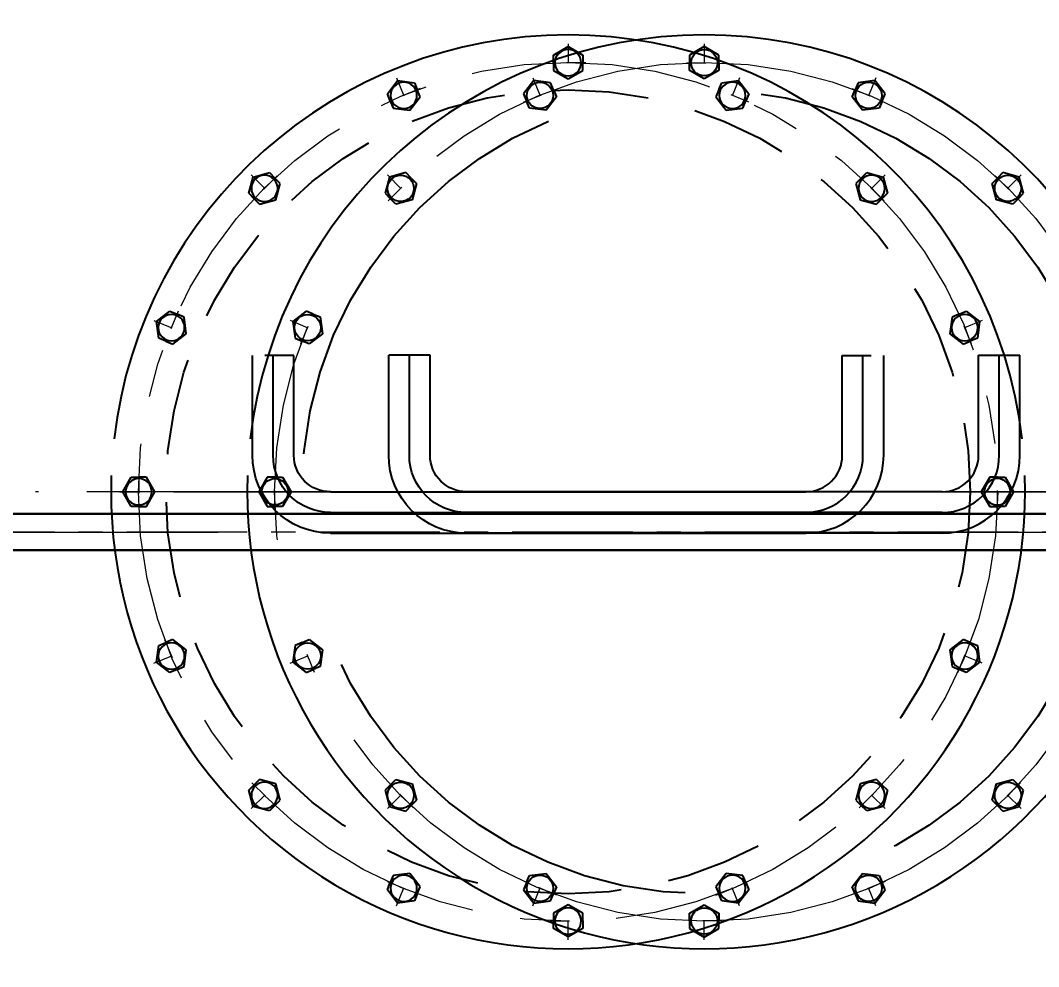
# Model space of a CAD drawing. Header units: millimetres. Extents: x -4 to 3776, y -4 to 4079.
# Drawn here: x 457.46 to 462.74, y 533.43 to 538.34 of the extents above; entities that cross this region are included whole.
import ezdxf
from ezdxf import colors
from ezdxf.entities.mleader import LeaderData, LeaderLine
from ezdxf.math import Vec2, Vec3

# ---------------------------------------------------------------- set-up
doc = ezdxf.new("R2010")
doc.units = ezdxf.units.MM
doc.linetypes.add('CENTER', pattern=[2, 1.25, -0.25, 0.25, -0.25])
doc.linetypes.add('DASHED', pattern=[0.75, 0.5, -0.25])
for name, color, linetype in [('1轮廓实线层', 7, 'Continuous'), ('4虚线层', 6, 'DASHED'), ('BK_kedu', 255, 'Continuous')]:
    doc.layers.add(name, color=color, linetype=linetype)
doc.layers.add('3中心线层', color=2, linetype='CENTER', lineweight=13)
doc.styles.get("Standard").update_dxf_attribs({"font": 'arial.ttf'})

# ---------------------------------------------------------------- blocks, each defined once
blk = doc.blocks.new('*U219')
at = {"layer": '1轮廓实线层'}
for p, q in [((-8.8, 0), (-4.18, 8)), ((-4.18, 8), (0, 8)), ((4.18, 8), (0, 8)), ((8.8, 0), (4.18, 8)), ((-4.18, -8), (-8.8, 0)), ((4.18, -8), (8.8, 0)), ((0, -8), (-4.18, -8)), ((0, -8), (4.18, -8))]:
    blk.add_line(p, q, dxfattribs=at)
blk.add_circle((0, 0), 7.2, dxfattribs=at)
at = {"layer": '3中心线层'}
for p, q in [((0, 9.73), (0, -10.46)), ((10.37, 0), (-10, 0))]:
    blk.add_line(p, q, dxfattribs=at)
blk = doc.blocks.new('fds')
at = {"color": 3, "linetype": 'Continuous'}
for p, q in [((-1187.199, -187.0013), (-1187.199, -186.8896)), ((-1187.1752, -187.0013), (-1187.1752, -186.8896)), ((-1187.1513, -187.0013), (-1187.1513, -186.8896)), ((-1186.5192, -187.0013), (-1186.5192, -186.8896)), ((-1186.4954, -187.0013), (-1186.4954, -186.8896)), ((-1186.4715, -187.0013), (-1186.4715, -186.8896)), ((-1186.5613, -187.0434), (-1187.1092, -187.0434)), ((-1185.906, -187.0687), (-1187.9352, -187.0687)), ((-1186.5613, -187.0672), (-1187.1092, -187.0672)), ((-1186.5613, -187.0911), (-1187.1092, -187.0911)), ((-1185.906, -187.1108), (-1187.9352, -187.1108))]:
    blk.add_line(p, q, dxfattribs=at)
at = {"color": 3}
for start, end in [(6.6613, 173.3387), (177.9369, 2.0631)]:
    blk.add_arc((-1186.8353, -187.0434), 0.5268, start, end, dxfattribs=at)
at = {"color": 3, "linetype": 'Continuous', "extrusion": (0, 0, -1)}
for major_axis, start_param, end_param in [((0.0898, 0), 1.57086, 3.141656), ((-0.066, 0), 4.712319, 6.283115), ((0.0421, 0), 1.570874, 3.14167)]:
    blk.add_ellipse((-1187.1092, -187.0013), major_axis=major_axis, ratio=1, start_param=start_param, end_param=end_param, dxfattribs=at)
at = {"color": 3, "linetype": 'Continuous'}
for major_axis, start_param, end_param in [((-0.0421, 0), 1.570874, 3.14167), ((0.066, 0), 4.712319, 6.283115), ((-0.0898, 0), 1.57086, 3.141656)]:
    blk.add_ellipse((-1186.5613, -187.0013), major_axis=major_axis, ratio=1, start_param=start_param, end_param=end_param, dxfattribs=at)
at = {"layer": '3中心线层', "color": 3}
blk.add_line((-1187.4469, -187.0434), (-1186.2213, -187.0434), dxfattribs=at)
at = {"layer": '3中心线层', "color": 3, "ltscale": 0.5}
blk.add_line((-1188.0204, -187.0898), (-1185.7986, -187.0898), dxfattribs=at)
at = {"layer": '3中心线层', "color": 3}
blk.add_circle((-1186.8353, -187.0434), 0.4952, dxfattribs=at)
at = {"layer": '4虚线层', "color": 3, "ltscale": 0.3}
for p, q in [((-1187.1513, -186.886), (-1187.199, -186.886)), ((-1186.5192, -186.886), (-1186.4715, -186.886))]:
    blk.add_line(p, q, dxfattribs=at)
at = {"layer": '4虚线层', "color": 3, "linetype": 'Continuous', "ltscale": 0.3}
for p, q in [((-1187.199, -186.8896), (-1187.199, -186.886)), ((-1187.1752, -186.8896), (-1187.1752, -186.886)), ((-1187.1513, -186.8896), (-1187.1513, -186.886)), ((-1186.5192, -186.8896), (-1186.5192, -186.886)), ((-1186.4954, -186.8896), (-1186.4954, -186.886)), ((-1186.4715, -186.8896), (-1186.4715, -186.886))]:
    blk.add_line(p, q, dxfattribs=at)
at = {"layer": '4虚线层', "color": 3}
blk.add_circle((-1186.8353, -187.0434), 0.4636, dxfattribs=at)
at = {"color": 3, "xscale": 0.002107142857, "yscale": 0.002107142857, "zscale": 0.002107142857}
for p, rotation in [((-1186.8353, -186.5486), 90), ((-1187.0246, -186.5863), 112.500000018394), ((-1186.6459, -186.5863), 67.49999998160602), ((-1187.1851, -186.6935), 135.0000000002211), ((-1186.4854, -186.6935), 44.99999999977893), ((-1187.2924, -186.854), 157.4999999985649), ((-1187.3301, -187.0434), 180), ((-1187.2924, -187.2327), 202.5000000014352), ((-1187.1851, -187.3933), 224.9999999997789), ((-1186.4854, -187.3933), 315.0000000002211), ((-1187.0246, -187.5005), 247.499999981606), ((-1186.6459, -187.5005), 292.500000018394), ((-1186.8353, -187.5382), 270)]:
    blk.add_blockref('*U219', p, dxfattribs=dict(at, rotation=rotation))

msp = doc.modelspace()

# ---------------------------------------------------------------- linework, layer by layer
at = {"color": 3, "linetype": 'Continuous'}
for p, q in [((458.6649, 536.0864), (458.6649, 536.5892)), ((458.7722, 536.0864), (458.7722, 536.5892)), ((458.8795, 536.0864), (458.8795, 536.5892)), ((461.7251, 536.0864), (461.7251, 536.5892)), ((461.8324, 536.0864), (461.8324, 536.5892)), ((461.9398, 536.0864), (461.9398, 536.5892)), ((459.0692, 535.8967), (461.5354, 535.8967)), ((456.1192, 535.7829), (465.2537, 535.7829)), ((459.0692, 535.7894), (461.5354, 535.7894)), ((459.0692, 535.6821), (461.5354, 535.6821)), ((456.1192, 535.5932), (465.2537, 535.5932))]:
    msp.add_line(p, q, dxfattribs=at)
at = {"color": 3}
for start, end in [(6.6613, 173.3387), (177.9369, 2.0631)]:
    msp.add_arc((460.3023, 535.8967), 2.3714, start, end, dxfattribs=at)
at = {"color": 3, "linetype": 'Continuous', "extrusion": (0, 0, -1)}
for major_axis, start_param, end_param in [((0.4043, 0), 1.57086, 3.141656), ((-0.297, 0), 4.712319, 6.283115), ((0.1897, 0), 1.570874, 3.14167)]:
    msp.add_ellipse((459.0692, 536.0864), major_axis=major_axis, ratio=1, start_param=start_param, end_param=end_param, dxfattribs=at)
at = {"color": 3, "linetype": 'Continuous'}
for major_axis, start_param, end_param in [((-0.4043, 0), 1.57086, 3.141656), ((0.297, 0), 4.712319, 6.283115), ((-0.1897, 0), 1.570874, 3.14167)]:
    msp.add_ellipse((461.5354, 536.0864), major_axis=major_axis, ratio=1, start_param=start_param, end_param=end_param, dxfattribs=at)
at = {"layer": '3中心线层', "color": 3}
msp.add_line((463.0555, 535.8967), (457.5386, 535.8967), dxfattribs=at)
at = {"layer": '3中心线层', "color": 3, "ltscale": 0.5}
msp.add_line((465.6374, 535.688), (455.6355, 535.688), dxfattribs=at)
at = {"layer": '3中心线层', "color": 3}
msp.add_circle((460.3023, 535.8967), 2.2291, dxfattribs=at)
at = {"layer": '4虚线层', "color": 3, "linetype": 'Continuous', "ltscale": 0.3}
for p, q in [((458.6649, 536.5892), (458.6649, 536.605)), ((458.7722, 536.5892), (458.7722, 536.605)), ((458.8795, 536.5892), (458.8795, 536.605)), ((461.7251, 536.5892), (461.7251, 536.605)), ((461.8324, 536.5892), (461.8324, 536.605)), ((461.9398, 536.5892), (461.9398, 536.605))]:
    msp.add_line(p, q, dxfattribs=at)
at = {"layer": '4虚线层', "color": 3, "ltscale": 0.3}
for p, q in [((458.8795, 536.605), (458.6649, 536.605)), ((461.7251, 536.605), (461.9398, 536.605))]:
    msp.add_line(p, q, dxfattribs=at)
at = {"layer": '4虚线层', "color": 3}
msp.add_circle((460.3023, 535.8967), 2.0868, dxfattribs=at)

# ---------------------------------------------------------------- block references
at = {"color": 6, "xscale": 4.501575, "yscale": 4.501575, "zscale": 4.501575}
msp.add_blockref('fds', (5803.637, 1377.8866), dxfattribs=at)
at = {"color": 3}
for p, xscale, yscale, zscale, rotation in [((460.3023, 538.1241), -0.009485461606499775, 0.009485461606499775, 0.009485461606499775, 270), ((461.1547, 537.9545), -0.009485461606499773, 0.009485461606499775, 0.009485461606499775, 247.499999981606), ((459.4499, 537.9545), -0.009485461606499773, 0.009485461606499775, 0.009485461606499775, 292.500000018394), ((461.8773, 537.4717), -0.009485461606499775, 0.009485461606499775, 0.009485461606499775, 224.9999999997789), ((458.7273, 537.4717), -0.009485461606499775, 0.009485461606499775, 0.009485461606499775, 315.0000000002211), ((458.2445, 536.7491), -0.009485461606499771, 0.009485461606499775, 0.009485461606499775, 337.4999999985649), ((462.3601, 536.7491), -0.009485461606499775, 0.009485461606499775, 0.009485461606499775, 202.5000000014352), ((462.5297, 535.8967), -0.009485461606499775, 0.009485461606499775, 0.009485461606499775, 180), ((458.2445, 535.0443), -0.009485461606499775, 0.009485461606499775, 0.009485461606499775, 22.50000000143517), ((462.3601, 535.0443), -0.009485461606499775, 0.009485461606499776, 0.009485461606499776, 157.4999999985648), ((458.7273, 534.3217), -0.009485461606499775, 0.009485461606499775, 0.009485461606499775, 44.99999999977898), ((461.8773, 534.3217), -0.009485461606499776, 0.009485461606499776, 0.009485461606499776, 135.0000000002212), ((461.1547, 533.8389), -0.009485461606499775, 0.009485461606499775, 0.009485461606499775, 112.5000000183939), ((459.4499, 533.8389), -0.009485461606499771, 0.009485461606499775, 0.009485461606499775, 67.49999998160608), ((460.3023, 533.6694), -0.009485461606499775, 0.009485461606499775, 0.009485461606499775, 90)]:
    msp.add_blockref('*U219', p, dxfattribs=dict(at, xscale=xscale, yscale=yscale, zscale=zscale, rotation=rotation))
at = {"color": 3, "xscale": -0.009485461606499775, "yscale": 0.009485461606499775, "zscale": 0.009485461606499775}
msp.add_blockref('*U219', (458.0749, 535.8967), dxfattribs=at)

# ---------------------------------------------------------------- leaders
at = {"layer": 'BK_kedu'}
ml = msp.add_multileader_mtext('Standard', dxfattribs=at)
ml.set_content('', color=256)
ml.set_leader_properties()
ml.build(insert=Vec2(0, 0))
ml.multileader.update_dxf_attribs({"text_right_attachment_type": 6, "dogleg_length": 0.36, "arrow_head_size": 0.18})
ctx = ml.context
ctx.base_point, ctx.char_height, ctx.arrow_head_size, ctx.landing_gap_size, ctx.plane_origin = Vec3(3775.9986, 4079.3284), 0.18, 0.18, 0.09, Vec3(3774.6386, 4079.3284)
ctx.right_attachment = 6
notes = []
notes.append((ctx, [(0, (0, 0, 0), (0, 0), (1, 0), 1, [])]))
ctx.mtext.insert, ctx.mtext.flow_direction = Vec3(3776.0886, 4079.4184), 5
for ctx, leaders in notes:
    for number, flags, end, landing, length, lines in leaders:
        leader = LeaderData()
        leader.index, (leader.has_last_leader_line, leader.has_dogleg_vector, leader.attachment_direction) = number, flags
        leader.last_leader_point, leader.dogleg_vector, leader.dogleg_length = Vec3(end), Vec3(landing), length
        for number, points, colour, breaks in lines:
            line = LeaderLine()
            line.index, line.vertices, line.color, line.breaks = number, Vec3.list(points), colors.encode_raw_color(colour), breaks
            leader.lines.append(line)
        ctx.leaders.append(leader)

doc.saveas('drawing.dxf')
